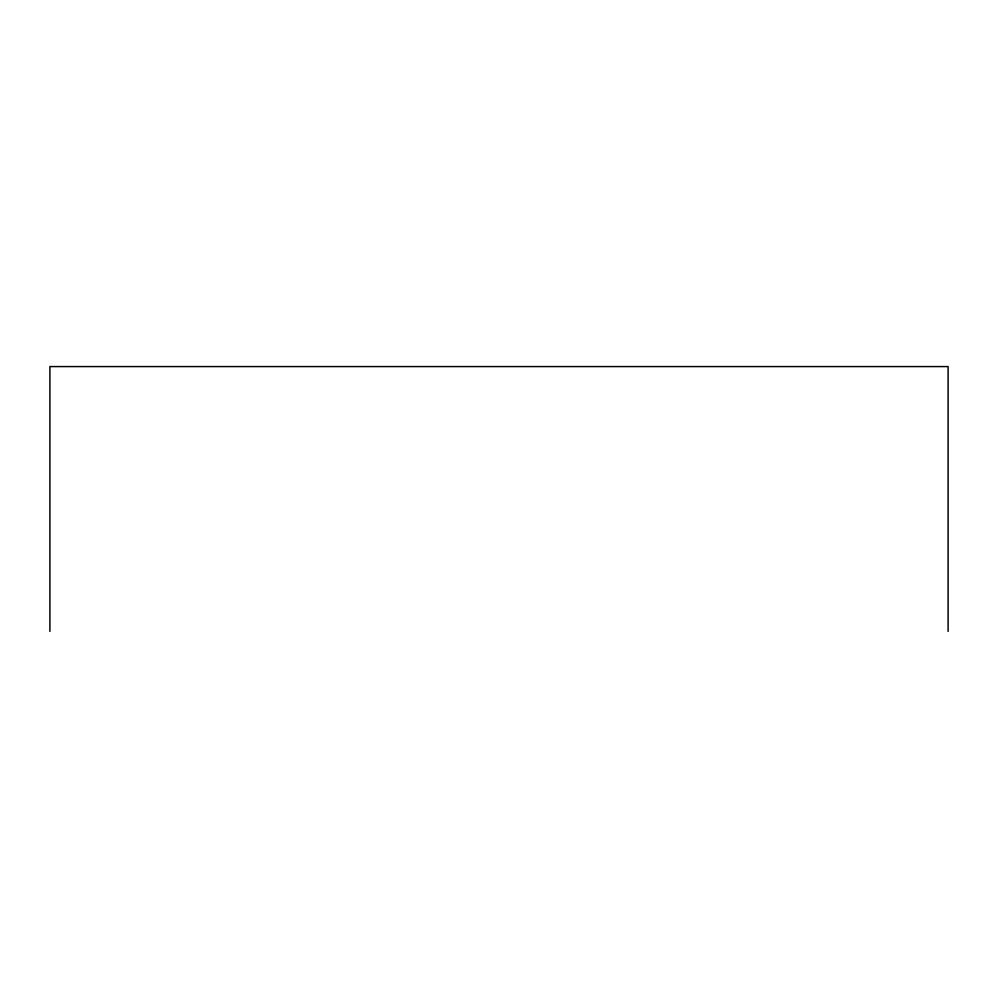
<?xml version="1.0" encoding="UTF-8"?>
<svg xmlns="http://www.w3.org/2000/svg" width="998" height="998" viewBox="0 0 998 998"><rect width="100%" height="100%" fill="white"/><g stroke="black" fill="none" stroke-linecap="round" stroke-linejoin="round"><path stroke-width="1.5" d="M948.1 631.422L948.1 366.578L49.9 366.578L49.9 631.422"/></g></svg>
